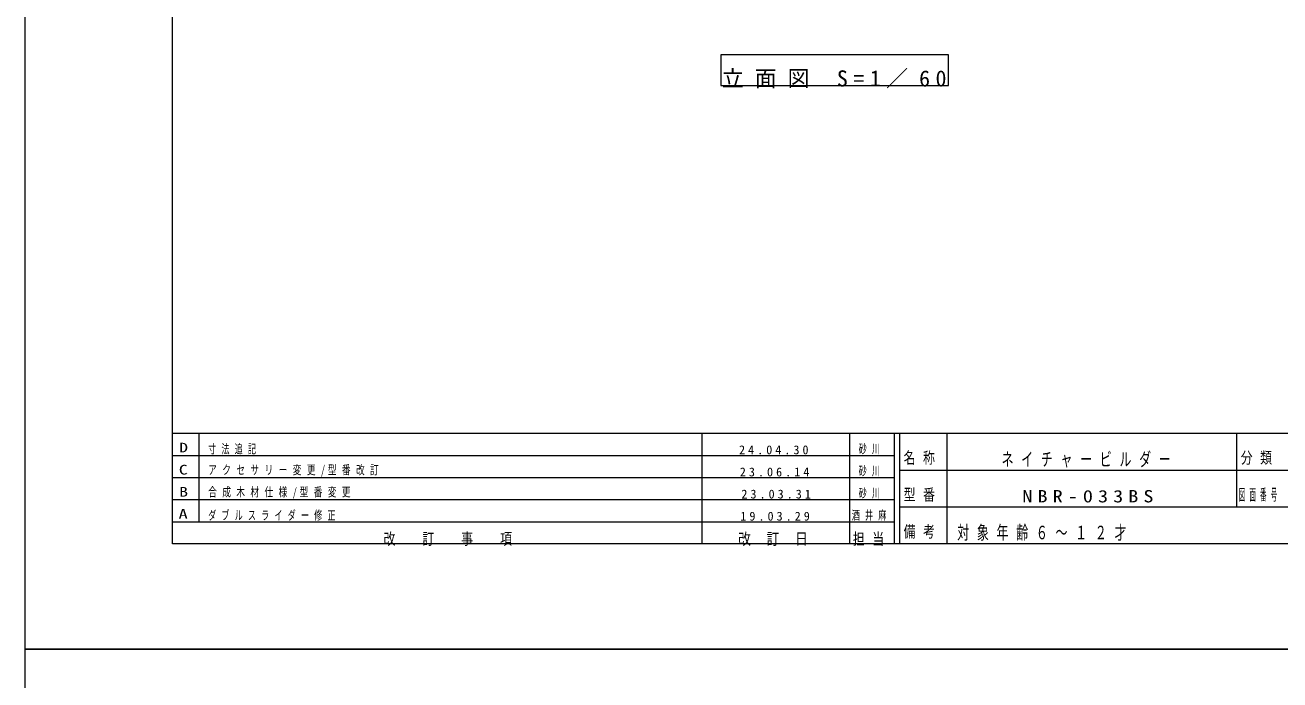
# Model space of a CAD drawing. Units: millimetres on the paper. Extents: x 0 to 420, y -594 to 297.
# Drawn here: x 0 to 238.2, y -302.8 to -178.5 of the extents above; entities that cross this region are included whole.
import ezdxf
from ezdxf.enums import TextEntityAlignment as Align

# ---------------------------------------------------------------- set-up
doc = ezdxf.new("R2010")
doc.units = ezdxf.units.MM
for name, color, linetype, lineweight in [('0_2', 7, 'Continuous', 13), ('FMT', 7, 'Continuous', 13), ('FMT-TXT', 7, 'Continuous', 13), ('TEXT', 7, 'Continuous', 13)]:
    doc.layers.add(name, color=color, linetype=linetype, lineweight=lineweight)
doc.styles.add('ＭＳ ゴシック', font='')
doc.styles.get('ＭＳ ゴシック').set_extended_font_data('MS Gothic')

msp = doc.modelspace()

# ---------------------------------------------------------------- linework, layer by layer
at = {"layer": '0_2'}
for p, q in [((132.123, -184.125), (132.123, -189.958)), ((175.335, -184.125), (132.123, -184.125)), ((175.335, -189.958), (175.335, -184.125)), ((132.123, -189.958), (175.335, -189.958))]:
    msp.add_line(p, q, dxfattribs=at)
for points in [[(0, 0), (420, 0), (420, -297), (0, -297)], [(0, -297), (420, -297), (420, -594), (0, -594)]]:
    msp.add_lwpolyline(points, close=True, dxfattribs=at)
at = {"layer": 'FMT'}
for p, q in [((28, -277), (28, -20)), ((28, -256), (403, -256)), ((33, -256), (33, -272.8)), ((128.5, -256), (128.5, -277)), ((156.5, -256), (156.5, -277)), ((165, -256), (165, -277)), ((166, -256), (166, -277)), ((175, -256), (175, -277)), ((230, -256), (230, -270)), ((28, -260.2), (165, -260.2)), ((28, -264.4), (165, -264.4)), ((166, -263), (306, -263)), ((28, -268.6), (165, -268.6)), ((166, -270), (306, -270)), ((28, -272.8), (165, -272.8)), ((403, -277), (28, -277))]:
    msp.add_line(p, q, dxfattribs=at)

# ---------------------------------------------------------------- texts
at = {"layer": 'FMT-TXT', "style": 'ＭＳ ゴシック'}
for s, width, p in [('D', 1.35, (29.25, -260.183)), ('C', 1.35, (29.19, -264.383)), ('B', 1.35, (29.25, -268.583)), ('A', 1.4, (29.131, -272.783))]:
    msp.add_text(s, height=1.833, dxfattribs=dict(at, width=width)).set_placement(p, align=Align.BOTTOM_LEFT)
at = {"layer": 'FMT-TXT', "attachment_point": 7, "style": 'ＭＳ ゴシック'}
for s, insert, char_height in [('\\T1.64;\\W0.65;寸法追記', (34.755, -260.017), 1.686), ('\\T1.5;24.04.30', (135.551, -260.017), 1.686), ('\\T1.64;\\W0.65;砂川', (158.266, -260.017), 1.686), ('\\T1.64;\\W0.75;名称', (166.8, -262), 2.199), ('\\T1.64;\\W0.65;ネイチャービルダー', (185.385, -262.533), 2.566), ('\\T1.64;\\W0.75;分類', (230.8, -262), 2.199), ('\\T1.62;\\W0.7;アクセサリー変更/型番改訂', (34.755, -264.217), 1.686), ('\\T1.5;23.06.14', (135.699, -264.217), 1.686), ('\\T1.64;\\W0.65;砂川', (158.266, -264.217), 1.686), ('\\T1.62;\\W0.7;合成木材仕様/型番変更', (34.755, -268.417), 1.686), ('\\T1.5;23.03.31', (135.994, -268.417), 1.686), ('\\T1.64;\\W0.65;砂川', (158.266, -268.417), 1.686), ('\\T1.64;\\W0.75;型番', (166.8, -269), 2.199), ('\\T1.5;\\W1.2;NBR-033BS', (189.334, -269.167), 2.346), ('\\T1.64;\\W0.4;図面番号', (230.43, -269), 2.199), ('\\T1.64;\\W0.65;ダブルスライダー修正', (34.755, -272.617), 1.686), ('\\T1.5;19.03.29', (135.797, -272.617), 1.686), ('\\T1.64;\\W0.65;酒井麻', (156.955, -272.617), 1.686), ('\\T1.64;\\W0.75;備考', (166.8, -276), 2.199), ('\\T1.64;\\W0.65;対象年齢６～１２才', (176.975, -276.417), 2.566), ('\\T1.64;\\W0.75;改\u3000訂\u3000事\u3000項', (68.05, -277.4), 2.199), ('\\T1.5;\\W0.8;改\\~訂\\~日', (135.4, -277.4), 2.199), ('\\T1.64;\\W0.75;担当', (157.15, -277.4), 2.199)]:
    msp.add_mtext(s, dxfattribs=dict(at, insert=insert, char_height=char_height))
at = {"layer": 'TEXT', "insert": (132.262, -190.513), "char_height": 3.055, "attachment_point": 7, "style": 'ＭＳ ゴシック'}
msp.add_mtext('\\T1.5;立面図\\~S=1／60', dxfattribs=at)

doc.saveas('drawing.dxf')
